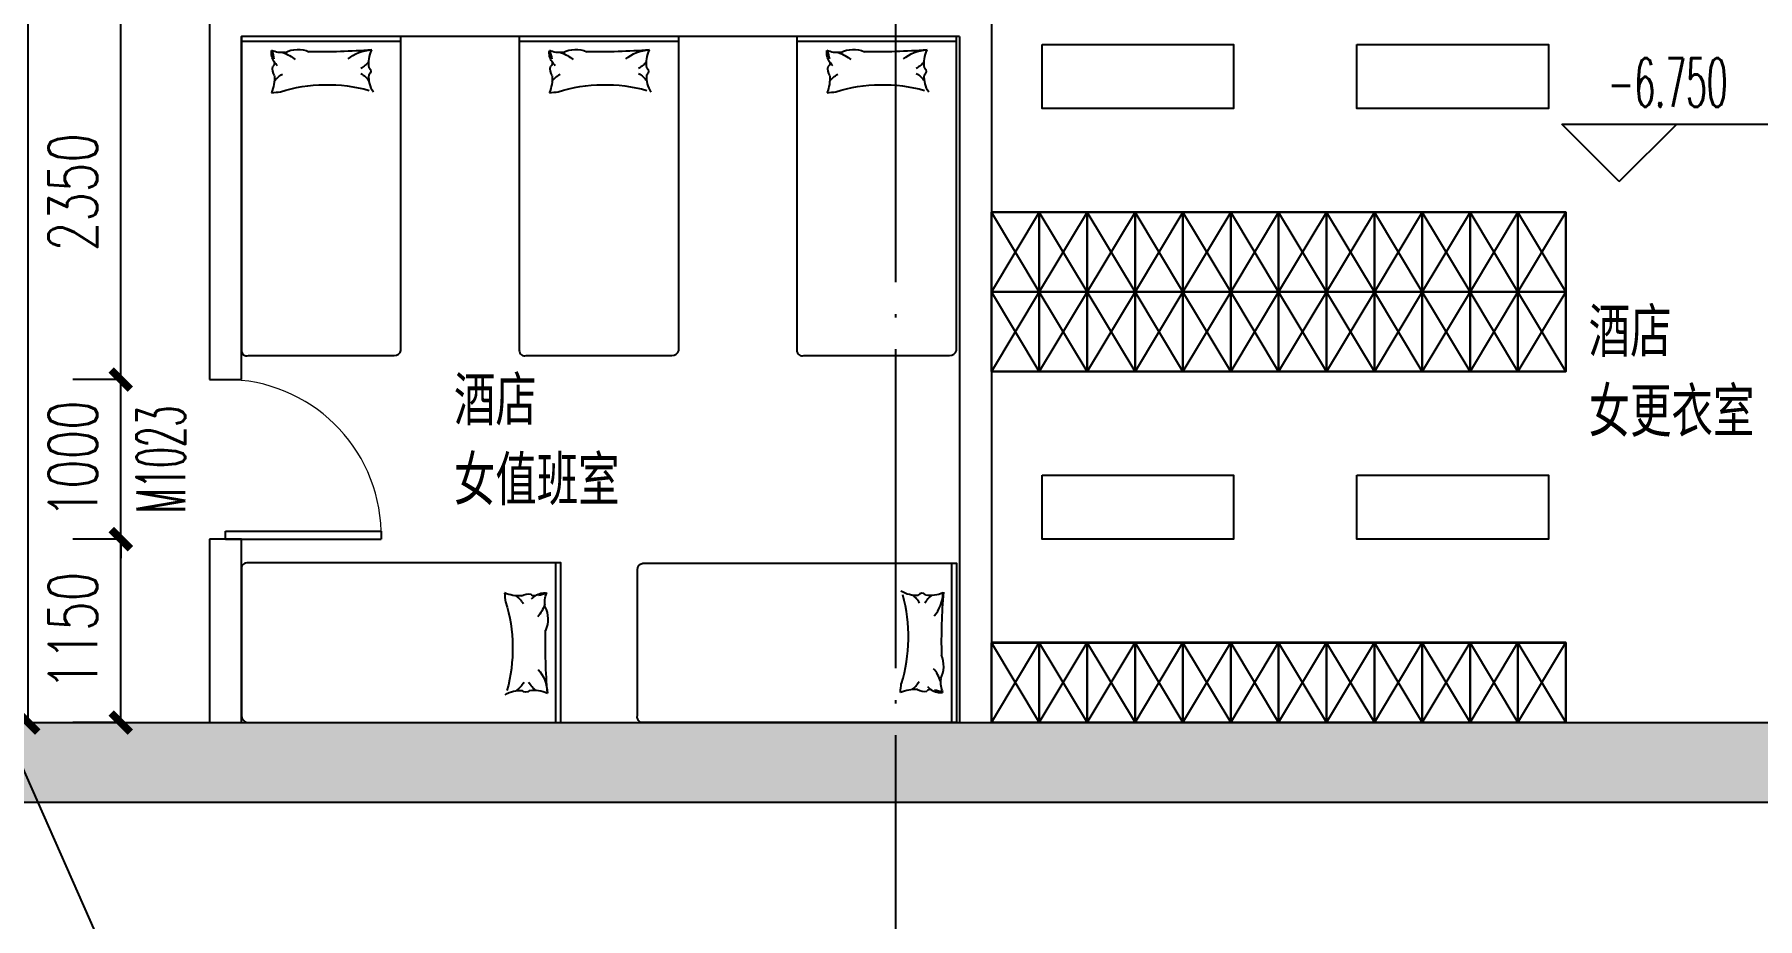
# Model space of a CAD drawing. Header units: millimetres. Extents: x 12325263 to 13848842, y -1463133 to 573208.
# Drawn here: x 12565999 to 12576798, y -899116 to -893573 of the extents above; entities that cross this region are included whole.
import ezdxf
from ezdxf.xclip import XClip

# ---------------------------------------------------------------- set-up
doc = ezdxf.new("R2010")
doc.units = ezdxf.units.MM
doc.header["$LTSCALE"] = 1000
doc.header["$XCLIPFRAME"] = 0
doc.linetypes.add('DOTE', pattern=[2.42, 2, -0.2, 0.02, -0.2])
for name, color, linetype in [('A-ANNO-ELEV', 3, 'Continuous'), ('A-ANNO-TEXT', 7, 'Continuous'), ('A-AXIS', 16, 'DOTE'), ('A-WALL', 5, 'Continuous'), ('COLUMN-CONCRETE', 6, 'Continuous'), ('fur202301', 252, 'Continuous'), ('PUB_DIM', 83, 'Continuous'), ('PUB_HATCH', 8, 'Continuous'), ('TEL_TEXT', 2, 'Continuous'), ('WALL', 5, 'Continuous'), ('WALL-SHATCH', 8, 'Continuous'), ('WINDOW', 4, 'Continuous'), ('WINDOW_TEXT', 7, 'Continuous')]:
    doc.layers.add(name, color=color, linetype=linetype)
doc.styles.add('_TCH_DIM', font='SIMPLEX.shx', dxfattribs={"width": 0.7, "bigfont": 'GBCBIG.shx'})
doc.styles.add('_TCH_DIM_T3', font='SIMPLEX.shx', dxfattribs={"width": 0.705882, "bigfont": 'GBCBIG.shx'})
doc.styles.add('_TCH_WINDOW', font='SIMPLEX', dxfattribs={"width": 0.7, "height": 3.5, "bigfont": 'GBCBIG'})
doc.styles.add('TITXV', font='', dxfattribs={"width": 0.7})
doc.styles.get('TITXV').set_extended_font_data('SimSun')
doc.dimstyles.new('_TCH_ARCH&&120', dxfattribs={"dimtxt": 306, "dimasz": 120, "dimexe": 300, "dimexo": 360, "dimgap": 147, "dimtad": 1, "dimdec": 0, "dimzin": 0, "dimdsep": 46, "dimtxsty": '_TCH_DIM_T3', "dimblk": 'ARCHTICK', "dimcen": 0.09, "dimclrt": 7, "dimazin": 2, "dimtfac": 1, "dimtdec": 0, "dimtix": 1, "dimtmove": 2, "dimatfit": 3, "dimfxl": 1, "dimfxlon": 1, "dimtolj": 1, "dimtzin": 0, "dimarcsym": 0})

# ---------------------------------------------------------------- blocks, each defined once
blk = doc.blocks.new('adgshg13-A$C7F010FC0')
at = {"layer": 'WALL-SHATCH'}
h = blk.add_hatch(color=256, dxfattribs=at)
h.dxf.hatch_style = 1
h.paths.add_polyline_path([(-60384, -16881), (-763, 197), (12588, -13153), (12588, -157996), (-162965, -188820), (-171262, -180523), (-171262, -31311), (-150707, -10756), (-131860, -7981), (-99162, -7981), (-99162, -4981), (-76620, -4981), (-70108, -16881)], flags=16)
h.paths.add_polyline_path([(-60091, -16381), (-647, 647), (12988, -12988), (12988, -158332), (-163101, -189250), (-171662, -180689), (-171662, -31145), (-150778, -10261), (-131897, -7481), (-99562, -7481), (-99562, -4581), (-76366, -4581), (-69908, -16381)])
at = {"layer": 'COLUMN-CONCRETE'}
for points in [[(-60091, -16381), (-647, 647), (12988, -12988), (12988, -158332), (-163101, -189250), (-171662, -180689), (-171662, -31145), (-150778, -10261), (-131897, -7481), (-99562, -7481), (-99562, -4581), (-76366, -4581), (-69908, -16381)], [(-60384, -16881), (-763, 197), (12588, -13153), (12588, -157996), (-162965, -188820), (-171262, -180523), (-171262, -31311), (-150707, -10756), (-131860, -7981), (-99162, -7981), (-99162, -4981), (-76620, -4981), (-70108, -16881)]]:
    blk.add_lwpolyline(points, close=True, dxfattribs=at)
blk = doc.blocks.new('A$C4C7A72D3')
at = {"layer": 'WALL', "color": 1}
blk.add_blockref('adgshg13-A$C7F010FC0', (210433, 205503.6), dxfattribs=at)
blk = doc.blocks.new('qlzw')
at = {"layer": 'A-AXIS'}
blk.add_line((12437966.8, 979489.8), (12437966.8, 1082089.8), dxfattribs=at)
blk = doc.blocks.new('asdgagasdgfg床')
at = {"layer": 'fur202301'}
blk.add_line((189111, 85878), (189111, 86878), dxfattribs=at)
at = {"layer": 'fur202301', "elevation": 0}
blk.add_lwpolyline([(187175, 85878), (189142, 85878), (189142, 86878), (187175, 86878, 0.496025), (187142, 86834), (187142, 85921, 0.336876), (187175, 85878), (188555, 85878)], format="xyb", dxfattribs=at)
at = {"layer": 'fur202301', "extrusion": (0, 0, -1)}
for centre, major_axis, start_param, end_param in [((188881, 87070), (0, 399), 3.088886, 3.446658), ((187807, 86485), (0, 1309), 1.414435, 1.457675), ((188261, 86341), (0, 763), 1.177098, 1.923096), ((188803, 86520), (0, 170), 6.753997, 7.215696), ((188941, 86536), (0, -147), 2.740463, 3.273134), ((188976, 86711), (0, 40.2), 2.885913, 3.896769), ((189041, 86520), (0, 170), 5.601467, 5.824812), ((189041, 86520), (0, 170), 5.824812, 6.385985), ((188892, 86704), (0, 215), 1.977858, 2.43615), ((188957, 87124), (0, 454), 2.855438, 3.007679), ((189146, 86623), (0, -137), 1.424116, 2.075357), ((188956, 86524), (0, 139), 0.969955, 2.092832), ((191100, 86365), (0, 2702), 4.599759, 4.745828), ((188896, 86046), (0, 215), 0.705443, 1.500758), ((188888, 85790), (0, 289), 5.83904, 6.345239), ((188807, 86231), (0, -170), 5.350675, 5.821912), ((188925, 86115), (0, 48), 2.479821, 3.855467), ((189046, 86231), (0, -170), 6.760703, 7.215696), ((188976, 85748), (0, 332), 6.169646, 6.618056)]:
    blk.add_ellipse(centre, major_axis=major_axis, ratio=0.76, start_param=start_param, end_param=end_param, dxfattribs=at)
blk = doc.blocks.new('asdgagasdgfg00-CM塔楼平面$0$A20_001$0$mmm')
at = {"layer": 'fur202301'}
for p, q in [((413249, 617956), (413749, 617656)), ((413249, 617656), (413749, 617656)), ((413249, 617656), (413749, 617356)), ((413249, 617356), (413749, 617356)), ((413249, 617356), (413749, 617056))]:
    blk.add_line(p, q, dxfattribs=at)
at = {"layer": 'fur202301', "flags": 128}
blk.add_lwpolyline([(413249, 617956), (413249, 617056), (413749, 617056), (413749, 617956)], close=True, dxfattribs=at)
blk = doc.blocks.new('sdfgsdffhg')
at = {"layer": 'fur202301'}
for points in [[(-8769, -19580), (-7569, -19580), (-7569, -19980), (-8769, -19980), (-8769, -19580)], [(-6796, -19580), (-5596, -19580), (-5596, -19980), (-6796, -19980), (-6796, -19580)], [(-8769, -22280), (-7569, -22280), (-7569, -22680), (-8769, -22680), (-8769, -22280)], [(-6796, -22280), (-5596, -22280), (-5596, -22680), (-6796, -22680), (-6796, -22280)]]:
    blk.add_lwpolyline(points, dxfattribs=at)
at = {"layer": 'fur202301', "linetype": 'Continuous'}
for p, rotation in [((73090, -208672), 89.99992400662506), ((74831, -208672, 0), 89.99992400662506), ((76571, -208672, 0), 89.99992400662506), ((-200929, -109707), 359.9999240066251)]:
    blk.add_blockref('asdgagasdgfg床', p, dxfattribs=dict(at, rotation=rotation))
at = {"layer": 'fur202301', "xscale": -1}
for p, rotation in [((-626143, -434379), 270), ((-625243, -434379), 270), ((-624343, -434379), 270), ((-623443, -434379), 270), ((-626143, -434879), 270), ((-625243, -434879), 270), ((-624343, -434879), 270), ((-623443, -434879), 270), ((608869, 389919), 90), ((609769, 389919), 90), ((610669, 389919), 90), ((611569, 389919), 90)]:
    blk.add_blockref('asdgagasdgfg00-CM塔楼平面$0$A20_001$0$mmm', p, dxfattribs=dict(at, rotation=rotation))
at = {"layer": 'fur202301'}
for p, rotation in [((-626143, 392619), 270), ((-625243, 392619), 270), ((-624343, 392619), 270), ((-623443, 392619), 270), ((-626143, 392119), 270), ((-625243, 392119), 270), ((-624343, 392119), 270), ((-623443, 392119), 270), ((608869, -437078), 90), ((609769, -437078), 90), ((610669, -437078), 90), ((611569, -437078), 90)]:
    blk.add_blockref('asdgagasdgfg00-CM塔楼平面$0$A20_001$0$mmm', p, dxfattribs=dict(at, rotation=rotation))
at = {"layer": 'fur202301', "linetype": 'Continuous', "xscale": -0.9999999999999996, "rotation": 180.0001519867401}
blk.add_blockref('asdgagasdgfg床', (-198448, 63047, 0), dxfattribs=at)
blk = doc.blocks.new('_ArchTick')
at = {"color": 0, "linetype": 'ByBlock', "const_width": 0.4}
blk.add_lwpolyline([(-0.5, -0.5), (0.5, 0.5)], dxfattribs=at)
blk = doc.blocks.new('*D4618')
at = {"layer": 'Defpoints', "color": 0, "transparency": 16777216}
for p in [(12564697, -893087), (12565960, -893087), (12564697, -897887)]:
    blk.add_point(p, dxfattribs=at)
at = {"layer": 'PUB_DIM', "color": 0, "lineweight": -2, "transparency": 16777216}
for p, q in [((12565959, -893087), (12566260, -893087)), ((12565960, -897887), (12565960, -893087)), ((12565959, -897887), (12566260, -897887))]:
    blk.add_line(p, q, dxfattribs=at)
at = {"layer": 'PUB_DIM', "color": 0, "lineweight": -2, "transparency": 16777216, "xscale": 120, "yscale": 120, "zscale": 120}
for p, rotation in [((12565960, -893087), 90), ((12565960, -897887), 270)]:
    blk.add_blockref('_ArchTick', p, dxfattribs=dict(at, rotation=rotation))
at = {"layer": 'PUB_DIM', "color": 7, "transparency": 16777216, "insert": (12565660, -895487), "char_height": 306, "attachment_point": 5, "rotation": 90, "style": '_TCH_DIM_T3'}
blk.add_mtext('\\A1;4800', dxfattribs=at)
blk = doc.blocks.new('*D4646')
at = {"layer": 'Defpoints', "color": 0, "transparency": 16777216}
for p in [(12566540, -893387), (12567197, -893387), (12567197, -895737)]:
    blk.add_point(p, dxfattribs=at)
at = {"layer": 'PUB_DIM', "color": 0, "lineweight": -2, "transparency": 16777216}
for p, q in [((12566541, -893387), (12566240, -893387)), ((12566540, -895737), (12566540, -893387)), ((12566541, -895737), (12566240, -895737))]:
    blk.add_line(p, q, dxfattribs=at)
at = {"layer": 'PUB_DIM', "color": 0, "lineweight": -2, "transparency": 16777216, "xscale": 120, "yscale": 120, "zscale": 120}
for p, rotation in [((12566540, -893387), 90), ((12566540, -895737), 270)]:
    blk.add_blockref('_ArchTick', p, dxfattribs=dict(at, rotation=rotation))
at = {"layer": 'PUB_DIM', "color": 7, "transparency": 16777216, "insert": (12566240, -894562), "char_height": 306, "attachment_point": 5, "rotation": 90, "style": '_TCH_DIM_T3'}
blk.add_mtext('\\A1;2350', dxfattribs=at)
blk = doc.blocks.new('*D4647')
at = {"layer": 'Defpoints', "color": 0, "transparency": 16777216}
for p in [(12566540, -895737), (12567197, -895737), (12567197, -896737)]:
    blk.add_point(p, dxfattribs=at)
at = {"layer": 'PUB_DIM', "color": 0, "lineweight": -2, "transparency": 16777216}
for p, q in [((12566540, -895737), (12566540, -895617)), ((12566541, -895737), (12566240, -895737)), ((12566540, -896737), (12566540, -895737)), ((12566541, -896737), (12566240, -896737)), ((12566540, -896737), (12566540, -896857))]:
    blk.add_line(p, q, dxfattribs=at)
at = {"layer": 'PUB_DIM', "color": 0, "lineweight": -2, "transparency": 16777216, "xscale": 120, "yscale": 120, "zscale": 120}
for p, rotation in [((12566540, -895737), 270), ((12566540, -896737), 90)]:
    blk.add_blockref('_ArchTick', p, dxfattribs=dict(at, rotation=rotation))
at = {"layer": 'PUB_DIM', "color": 7, "transparency": 16777216, "insert": (12566240, -896237), "char_height": 306, "attachment_point": 5, "rotation": 90, "style": '_TCH_DIM_T3'}
blk.add_mtext('\\A1;1000', dxfattribs=at)
blk = doc.blocks.new('*D4648')
at = {"layer": 'Defpoints', "color": 0, "transparency": 16777216}
for p in [(12566540, -896737), (12567197, -896737), (12567197, -897887)]:
    blk.add_point(p, dxfattribs=at)
at = {"layer": 'PUB_DIM', "color": 0, "lineweight": -2, "transparency": 16777216}
for p, q in [((12566541, -896737), (12566240, -896737)), ((12566540, -897887), (12566540, -896737)), ((12566541, -897887), (12566240, -897887))]:
    blk.add_line(p, q, dxfattribs=at)
at = {"layer": 'PUB_DIM', "color": 0, "lineweight": -2, "transparency": 16777216, "xscale": 120, "yscale": 120, "zscale": 120}
for p, rotation in [((12566540, -896737), 90), ((12566540, -897887), 270)]:
    blk.add_blockref('_ArchTick', p, dxfattribs=dict(at, rotation=rotation))
at = {"layer": 'PUB_DIM', "color": 7, "transparency": 16777216, "insert": (12566240, -897312), "char_height": 306, "attachment_point": 5, "rotation": 90, "style": '_TCH_DIM_T3'}
blk.add_mtext('\\A1;1150', dxfattribs=at)
blk = doc.blocks.new('$DorLib2D$00000001')
for p, q in [((0.45, 0.975), (0.5, 0.975)), ((0.45, 0), (0.45, 0.975)), ((0.5, 0), (0.5, 0.975)), ((0.5, 0), (0.45, 0))]:
    blk.add_line(p, q)
at = {"lineweight": 13}
blk.add_arc((0.475, 0), 0.975, 91.4693, 180, dxfattribs=at)

msp = doc.modelspace()

# ---------------------------------------------------------------- block references
ref = msp.add_blockref('A$C4C7A72D3', (12385714.9, -906209.5), dxfattribs=dict(rotation=350.041249254255))
XClip(ref).set_block_clipping_path([(223442.8584877662, 85923.1187333744), (220542.7961432356, 85923.1422391906), (220542.8579492103, 89292.823275506), (211526.9150355905, 89292.8101311298), (210631.4331447985, 94392.8080583527), (206113.3685902953, 94392.8025418455), (206001.4315187763, 95030.3127344656), (204376.2826588508, 94744.9613686837), (203364.4570056833, 100506.9030052917), (197947.3947122637, 99555.7482674252), (192482.3428474721, 130679.4765393781), (190118.7804593667, 130264.4504016289), (191623.4071957469, 121695.6427078634), (177046.6486519482, 119136.2011700841), (175707.6223907359, 126760.8483765714), (173902.988371335, 128026.4039125028), (169528.3854461554, 127258.2903269802), (169070.0967394859, 129868.3614864857), (163308.2517458182, 128856.6693391807), (163766.52659606, 126246.6171700556), (159679.1795131005, 125528.9180921423), (170669.6888374612, 62935.797914044), (167222.1989369914, 62330.4650948944), (167939.7759490944, 58243.6808593175), (171386.9528796654, 58848.2912487988), (172857.0656793863, 50477.0032648193), (165962.5026008021, 49266.4230898353), (168037.7813034765, 37447.1796448426), (140649.9584970828, 32638.2390106404), (115387.9799239188, 28202.5781787895), (95598.7254695911, 140907.4332163476), (226939.476109907, 163968.8668500402), (240128.6952811591, 88852.8973128139)])

# ---------------------------------------------------------------- next in the draw order: linework, layer by layer
at = {"layer": 'A-WALL'}
for p, q in [((12565196.8, -898386.9), (12567196.8, -898386.9)), ((12567196.8, -898386.9), (12571896.8, -898386.9)), ((12571896.8, -898386.9), (12579796.8, -898386.9))]:
    msp.add_line(p, q, dxfattribs=at)
at = {"layer": 'TEL_TEXT'}
msp.add_line((12565912.5, -898142.4), (12566612, -899726.1), dxfattribs=at)

# ---------------------------------------------------------------- next in the draw order: block references
at = {"color": 2}
msp.add_blockref('qlzw', (133430, -1881876.5), dxfattribs=at)

# ---------------------------------------------------------------- next in the draw order: block references
msp.add_blockref('sdfgsdffhg', (12581083.9, -874056.8, 0))

# ---------------------------------------------------------------- next in the draw order: hatches: boundary and pattern name
at = {"layer": 'PUB_HATCH'}
for points in [[(12565196.8, -897886.9), (12565196.8, -898386.9), (12567196.8, -898386.9), (12567196.8, -897886.9)], [(12567196.8, -897886.9), (12567196.8, -898386.9), (12571896.8, -898386.9), (12571896.8, -897886.9)], [(12571896.8, -897886.9), (12571896.8, -898386.9), (12579796.8, -898386.9), (12579796.8, -897886.9)]]:
    msp.add_hatch(color=256, dxfattribs=at).paths.add_polyline_path(points)

# ---------------------------------------------------------------- next in the draw order: linework, layer by layer
at = {"layer": 'A-ANNO-ELEV'}
for p, q in [((12575931.4, -894495.2), (12575571.4, -894135.2)), ((12575571.4, -894135.2), (12577121.5, -894135.2)), ((12575931.4, -894495.2), (12576291.4, -894135.2))]:
    msp.add_line(p, q, dxfattribs=at)
at = {"layer": 'A-WALL'}
for p, q in [((12567096.8, -893486.8), (12567096.8, -895736.8)), ((12571996.8, -893486.8), (12571996.8, -897886.9)), ((12571796.8, -893586.8), (12567296.8, -893586.8)), ((12567296.8, -895736.8), (12567296.8, -893586.8)), ((12571796.8, -893586.8), (12571796.8, -897886.9)), ((12567096.8, -895736.8), (12567296.8, -895736.8)), ((12567296.8, -896736.8), (12567096.8, -896736.8)), ((12567096.8, -896736.8), (12567096.8, -897886.9)), ((12567296.8, -897886.9), (12567296.8, -896736.8)), ((12565196.8, -897886.9), (12567196.8, -897886.9)), ((12567196.8, -897886.9), (12571896.8, -897886.9)), ((12571896.8, -897886.9), (12579796.8, -897886.9))]:
    msp.add_line(p, q, dxfattribs=at)

# ---------------------------------------------------------------- next in the draw order: block references
at = {"layer": 'WINDOW'}
ref = msp.add_blockref('$DorLib2D$00000001', (12567196.8, -896236.8), dxfattribs=dict(at, xscale=1000, yscale=1000, zscale=200, rotation=270))
ref.add_attrib('A', 'M1023', (12566943.9, -896575.2), dxfattribs={"layer": 'WINDOW_TEXT', "height": 306, "rotation": 90, "style": '_TCH_WINDOW', "width": 0.494118})

# ---------------------------------------------------------------- next in the draw order: texts
at = {"layer": 'A-ANNO-TEXT'}
for s, height, style, width, p in [('-6.750', 306, '_TCH_DIM', 0.494118, (12575858.4, -894027.2)), ('酒店', 271.9, 'TITXV', 0.7, (12575740, -895565.5)), ('酒店', 271.9, 'TITXV', 0.7, (12568628.2, -895994.7)), ('女更衣室', 271.9, 'TITXV', 0.7, (12575740, -896065.5)), ('女值班室', 271.9, 'TITXV', 0.7, (12568628.2, -896494.7))]:
    msp.add_text(s, height=height, dxfattribs=dict(at, style=style, width=width)).set_placement(p)

# ---------------------------------------------------------------- next in the draw order: dimensions: what is measured, and where the dimension line sits
at = {"layer": 'PUB_DIM'}
for p1, p2, distance, picture, middle in [((12564696.8, -897886.9), (12564696.8, -893086.8), -1263.2, '*D4618', (12565660, -895486.8)), ((12567196.8, -895736.8), (12567196.8, -893386.8), 656.8, '*D4646', (12566240, -894561.8)), ((12567196.8, -896736.8), (12567196.8, -895736.8), 656.8, '*D4647', (12566240, -896236.8)), ((12567196.8, -897886.9), (12567196.8, -896736.8), 656.8, '*D4648', (12566240, -897311.8))]:
    dim = msp.add_aligned_dim(p1=p1, p2=p2, distance=distance, dimstyle='_TCH_ARCH&&120', dxfattribs=at)
    dim.commit()
    dim.dimension.update_dxf_attribs({"geometry": picture, "text_midpoint": middle})

doc.saveas('drawing.dxf')
